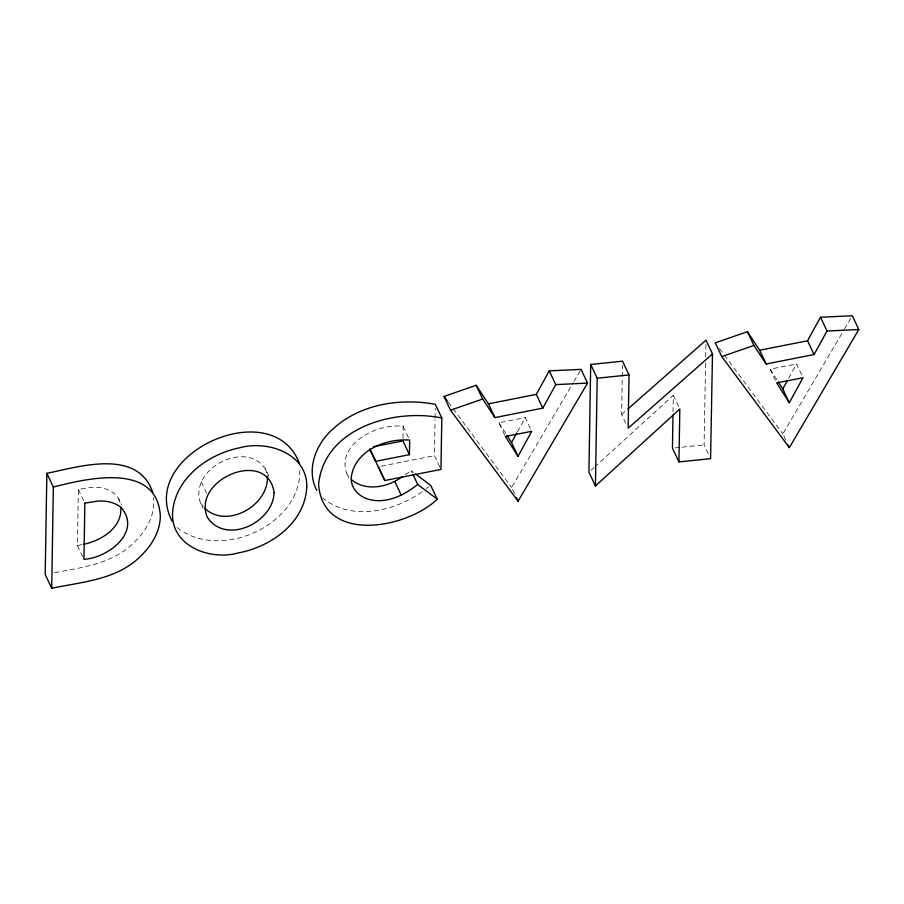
<?xml version="1.0" encoding="UTF-8"?>
<svg xmlns="http://www.w3.org/2000/svg" width="904" height="904" viewBox="0 0 904 904"><rect width="100%" height="100%" fill="white"/><g stroke="black" fill="none" stroke-linecap="round" stroke-linejoin="round"><path stroke-width="0.68" stroke-dasharray="4.52 3.39" d="M82.761 556.774L77.439 545.519L78.354 489.403L91.315 487.335A39.087 27.922 -25.3 0 1 115.124 494.239L118.48 498.398L121.43 504.647M402.981 438.27L403.173 426.36C376.177 422.507 331.316 446.553 349.023 478.487M439.773 466.916L434.462 455.672L435.05 419.546M435.073 418.156L435.231 408.438M625.771 423.23L621.636 414.484L622.234 378.008M622.257 376.606L622.449 365.385M673.039 411.987L673.322 395.285L595.182 466.487M708.216 453.672L704.08 444.915L705.583 362.515M705.685 356.933L705.99 340.175M268.782 476.238C253.911 432.846 180.63 470.125 203.106 508.376M517.416 431.841L525.269 417.546L530.591 428.79M788.672 378.245L796.526 363.95L802.436 376.448M514.534 493.72L511.585 487.471L573.249 382.618M573.961 381.409L581.046 369.363M785.791 440.124L782.841 433.875L843.794 330.22M844.505 329.022L852.302 315.767M591.013 470.283L594.143 467.436M621.636 414.484L626.913 409.84M422.145 491.787C394.268 511.359 351.52 521.563 322.92 498.104M426.439 488.623L428.586 487.03M405.354 474.634L411.196 470.724L413.365 472.363M504.805 435.253L498.906 422.756L525.269 417.546M775.474 380.403L770.151 369.16L796.526 363.95M381.059 466.227L434.462 455.672M77.439 545.519L82.332 544.558M54.635 572.627C82.558 567.588 113.305 563.531 134.267 542.276C146.109 530.829 155.759 514.692 153.284 497.652M675.198 447.887L680.701 447.322M682.079 447.186L704.08 444.915M177.342 527.574C219.717 561.983 303.371 524.523 299.721 467.865M200.744 503.37L203.208 506.353M347.249 474.736L348.933 476.871M719.448 348.458L723.618 354.074M724.454 355.204L782.841 433.875M448.192 402.054L452.362 407.67M453.198 408.8L511.585 487.471M770.151 369.16L777.587 380.81M498.906 422.756L506.33 434.406M673.322 395.285L679.232 407.783M403.173 426.36L409.083 438.869M411.196 470.724L412.382 473.221M201.332 481.911L206.643 493.155M78.354 489.403L84.264 501.901M118.48 498.398L120.447 503.426M265.234 468.735L267.087 473.504"/><path stroke-width="1.36" d="M46.861 473.323L45.2 574.481L51.697 588.233C82.388 581.882 117.362 579.724 140.764 556.028C151.51 545.643 159.918 532.027 160.336 516.726C157.985 461.526 86.581 478.419 53.359 487.075L46.861 473.323C79.145 466.792 137.51 448.09 152.742 492.33M51.697 588.233L53.359 487.075M369.702 448.847L375.612 461.345L409.433 454.667L409.67 440.112C385.409 438.135 354.334 450.938 351.193 477.866C350.718 487.866 358.447 496.025 367.532 498.985C385.432 504.556 403.93 495.516 417.693 484.476L437.242 499.2C406.777 528.614 323.304 544.185 318.57 484.465C324.061 427.954 394.065 408.054 441.807 418.021L440.96 469.425L384.81 480.521L370.267 449.989M712.488 353.927L628.144 428.236L629.014 374.934L622.517 361.182L590.696 364.47L588.933 472.182L595.431 485.934L679.819 409.037L678.949 461.921L710.578 458.667L712.488 353.927L705.99 340.175L627.964 408.913M595.431 485.934L597.194 378.222L590.696 364.47M672.994 414.766L672.452 448.169L678.949 461.921M488.409 403.839L536.309 394.381L549.259 370.855L581.046 369.363L587.543 383.115L518.082 501.223L450.52 410.19L444.022 396.438L476.159 385.296L488.409 403.839L494.917 417.591L542.818 408.122L555.757 384.596L549.259 370.855M518.026 456.317L505.404 436.508L531.767 431.298L518.026 456.317L511.528 442.564L516.76 433.027M759.665 350.243L807.566 340.774L820.504 317.247L852.302 315.767L858.8 329.519L789.339 447.627L721.776 356.583L715.279 342.842L747.416 331.7L759.665 350.243L766.174 363.996L814.063 354.526L827.013 331L820.504 317.247M789.282 402.721L776.66 382.912L803.023 377.702L789.282 402.721L782.785 388.969L787.361 380.629M351.554 479.73C365.883 491.776 387.906 487.233 401.851 476.973M450.52 410.19L482.657 399.048L494.917 417.591M721.776 356.583L753.913 345.441L766.174 363.996M83.552 544.31C101.293 540.671 122.605 527.631 120.797 506.952M373.171 446.791L402.935 440.915L409.433 454.667M597.194 378.222L629.014 374.934M827.013 331L858.8 329.519M555.757 384.596L587.543 383.115M415.535 473.99L430.745 485.448L437.242 499.2M204.858 508.33C226.689 529.439 269.211 505.313 267.358 476.193M172.155 521.201C137.137 454.565 271.923 392.98 299.19 462.837M444.022 396.438L447.356 400.935M778.333 381.974L782.785 388.969M507.076 435.57L511.528 442.564M807.566 340.774L814.063 354.526M747.416 331.7L753.913 345.441M788.152 445.118L789.339 447.627M536.309 394.381L542.818 408.122M476.159 385.296L482.657 399.048M516.308 497.471L518.082 501.223M441.807 418.021L435.299 404.269C399.817 397.907 359.939 404.009 332.728 429.174C315.993 443.898 305.789 469.402 316.773 490.397M412.97 474.476L417.693 484.476M394.845 481.662L401.342 495.415M378.313 466.769L384.81 480.521M84.863 503.144L83.936 559.271C107.293 558.175 141.691 532.693 121.633 507.991A39.087 27.922 -25.3 0 0 97.813 501.087L84.863 503.144M306.738 486.646C305.439 522.546 270.861 547.033 238.114 552.943C210.587 560.808 171.172 546.411 172.562 513.167C174.619 478.419 207.965 454.102 239.842 447.74C267.234 440.078 307.383 453.333 306.738 486.646M274.138 492.646C273.098 522.783 225.593 545.451 207.242 517.122C191.75 479.256 267.437 447.503 274.138 492.646"/></g></svg>
